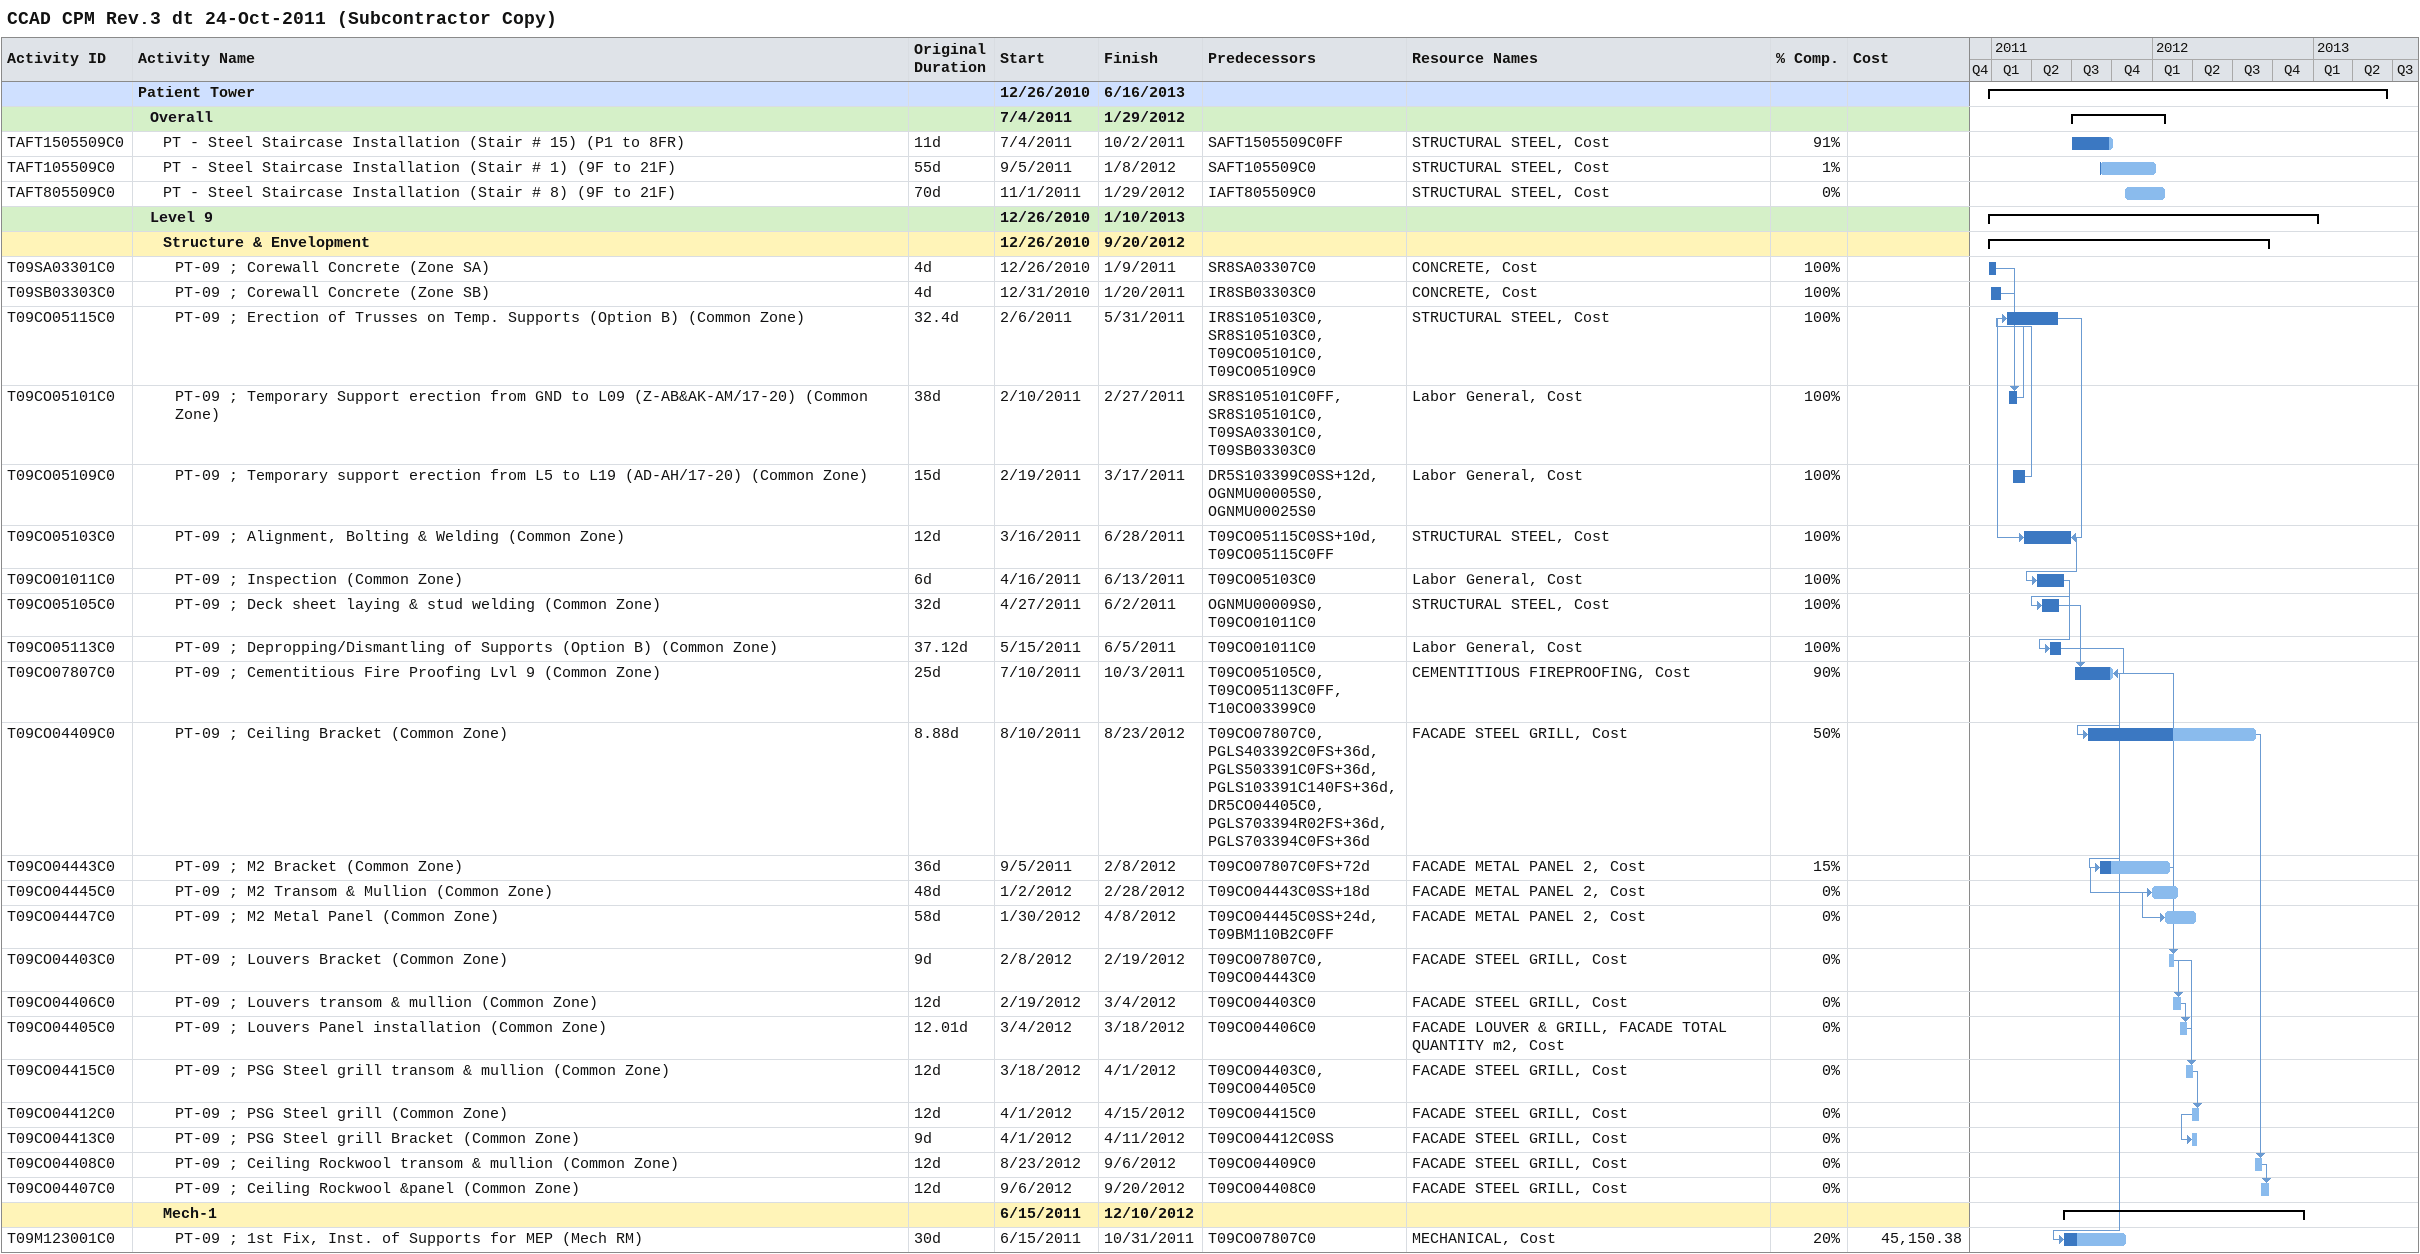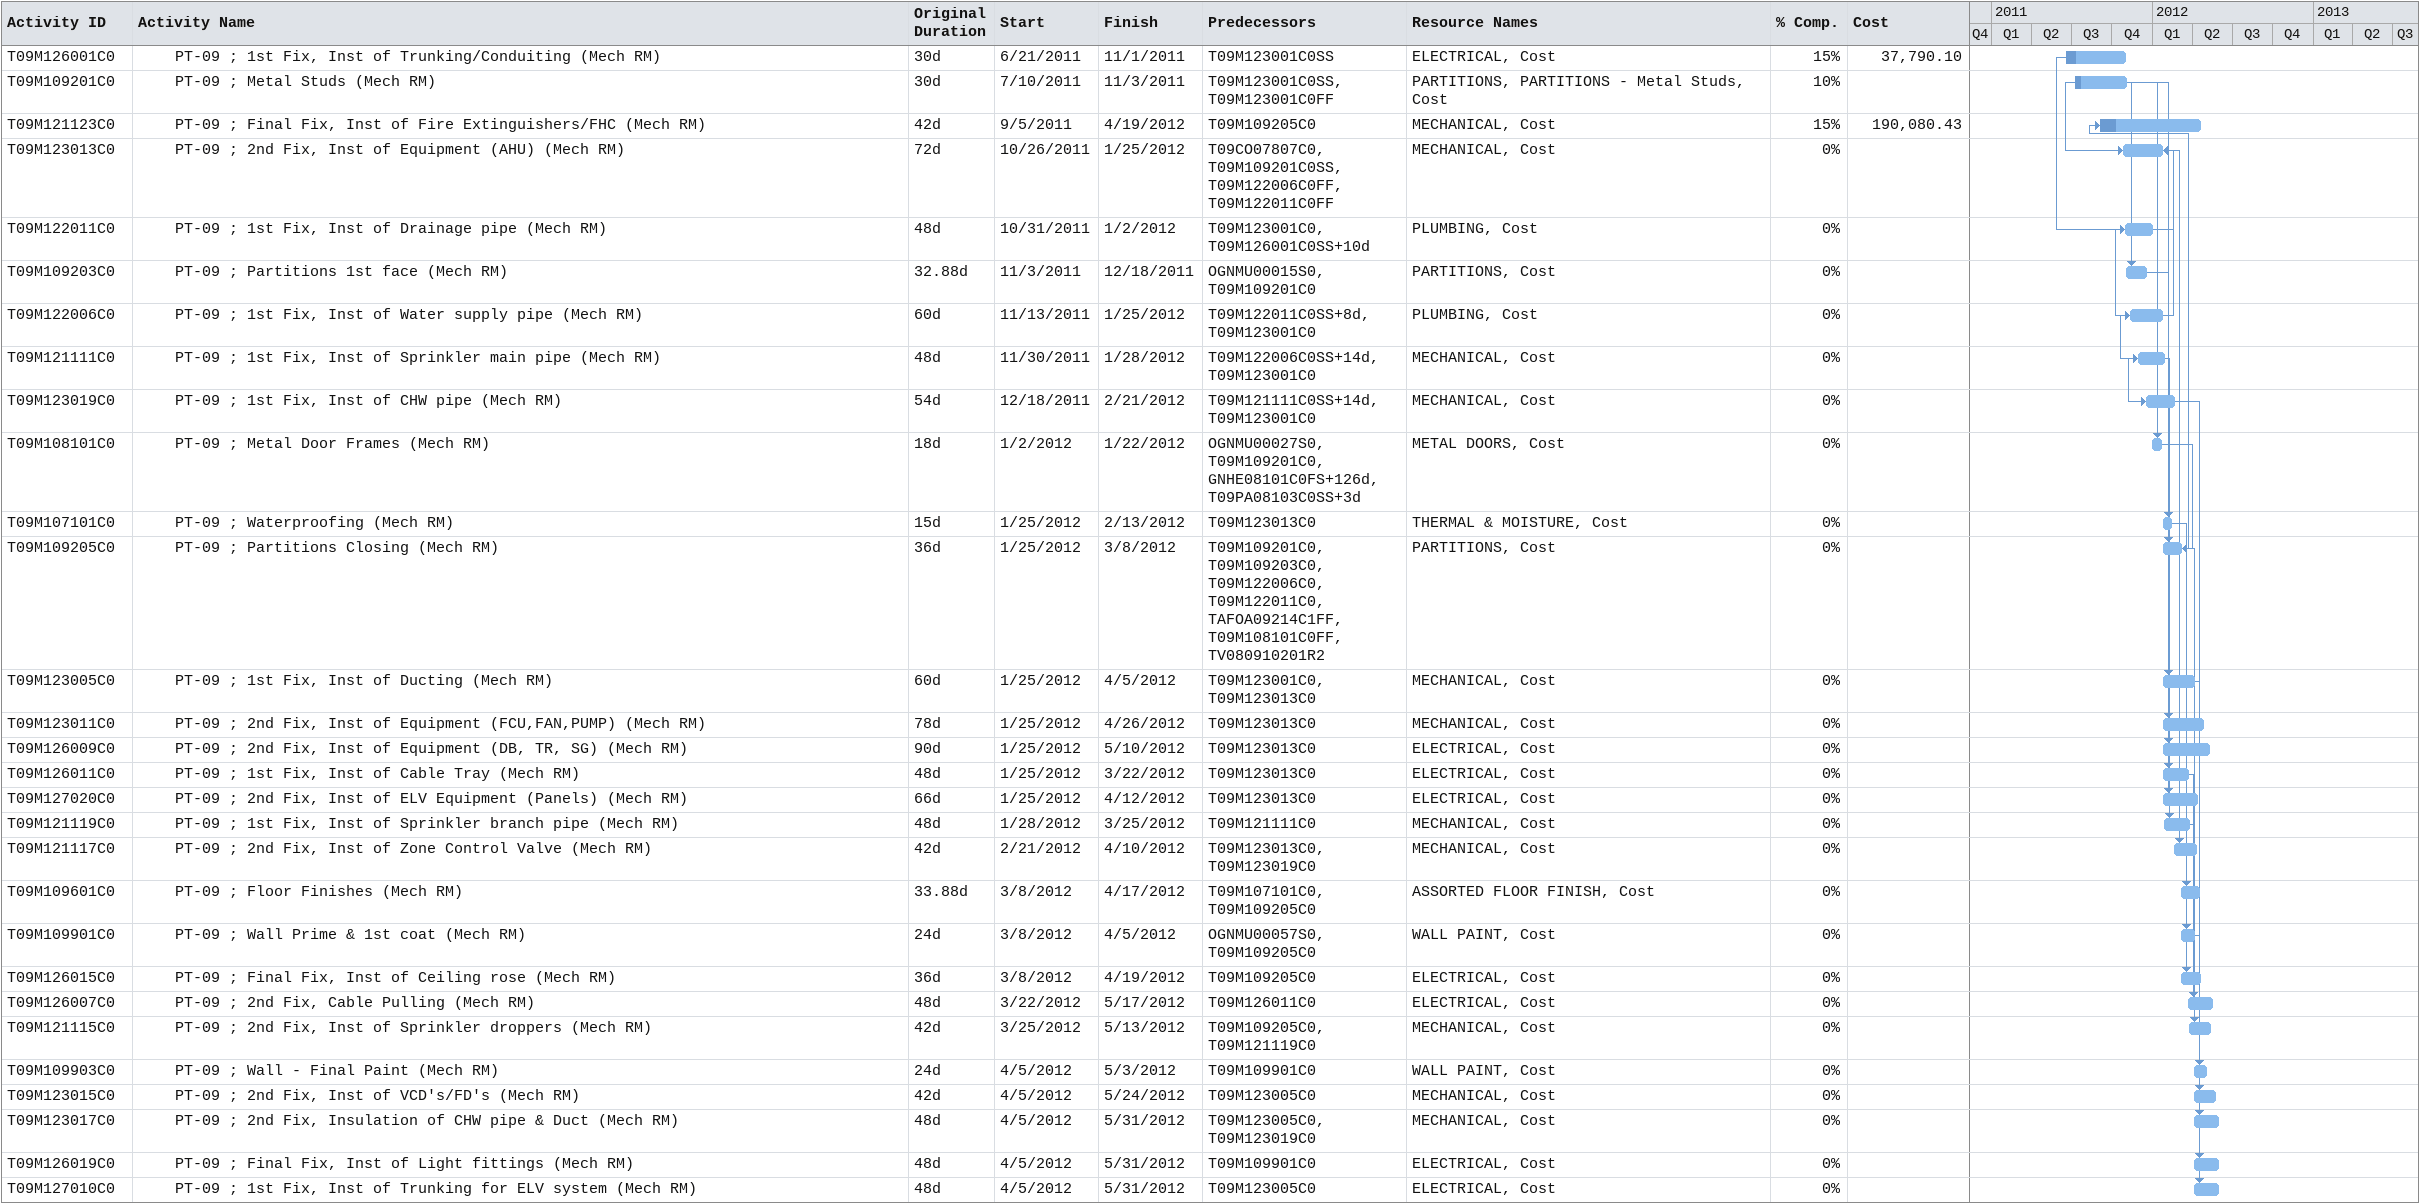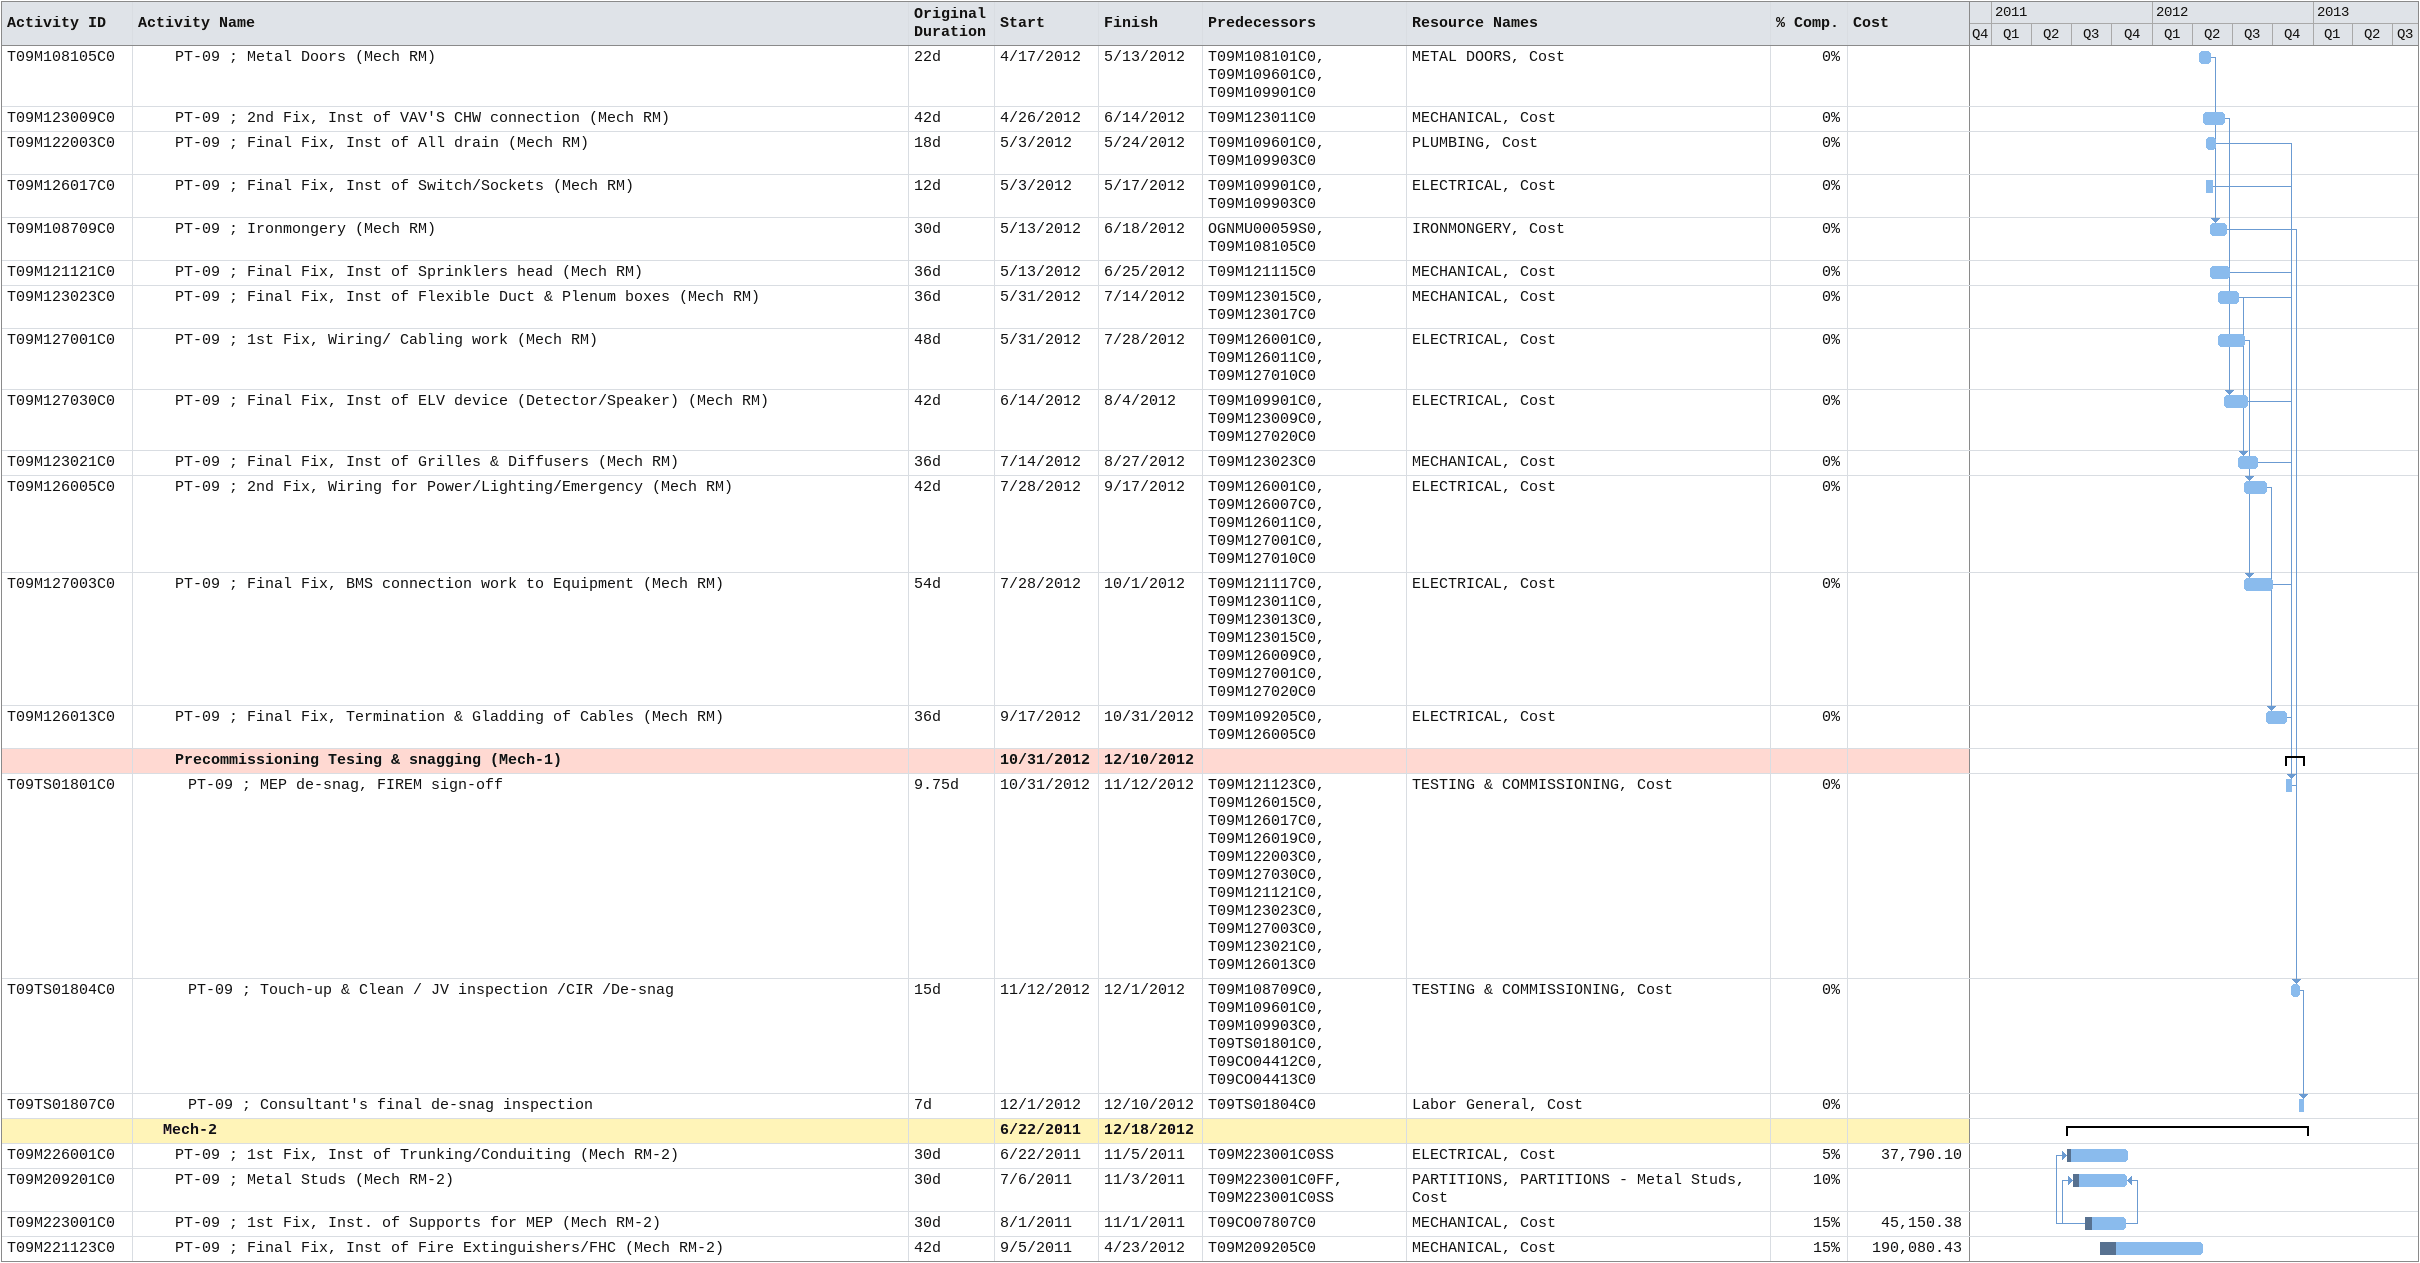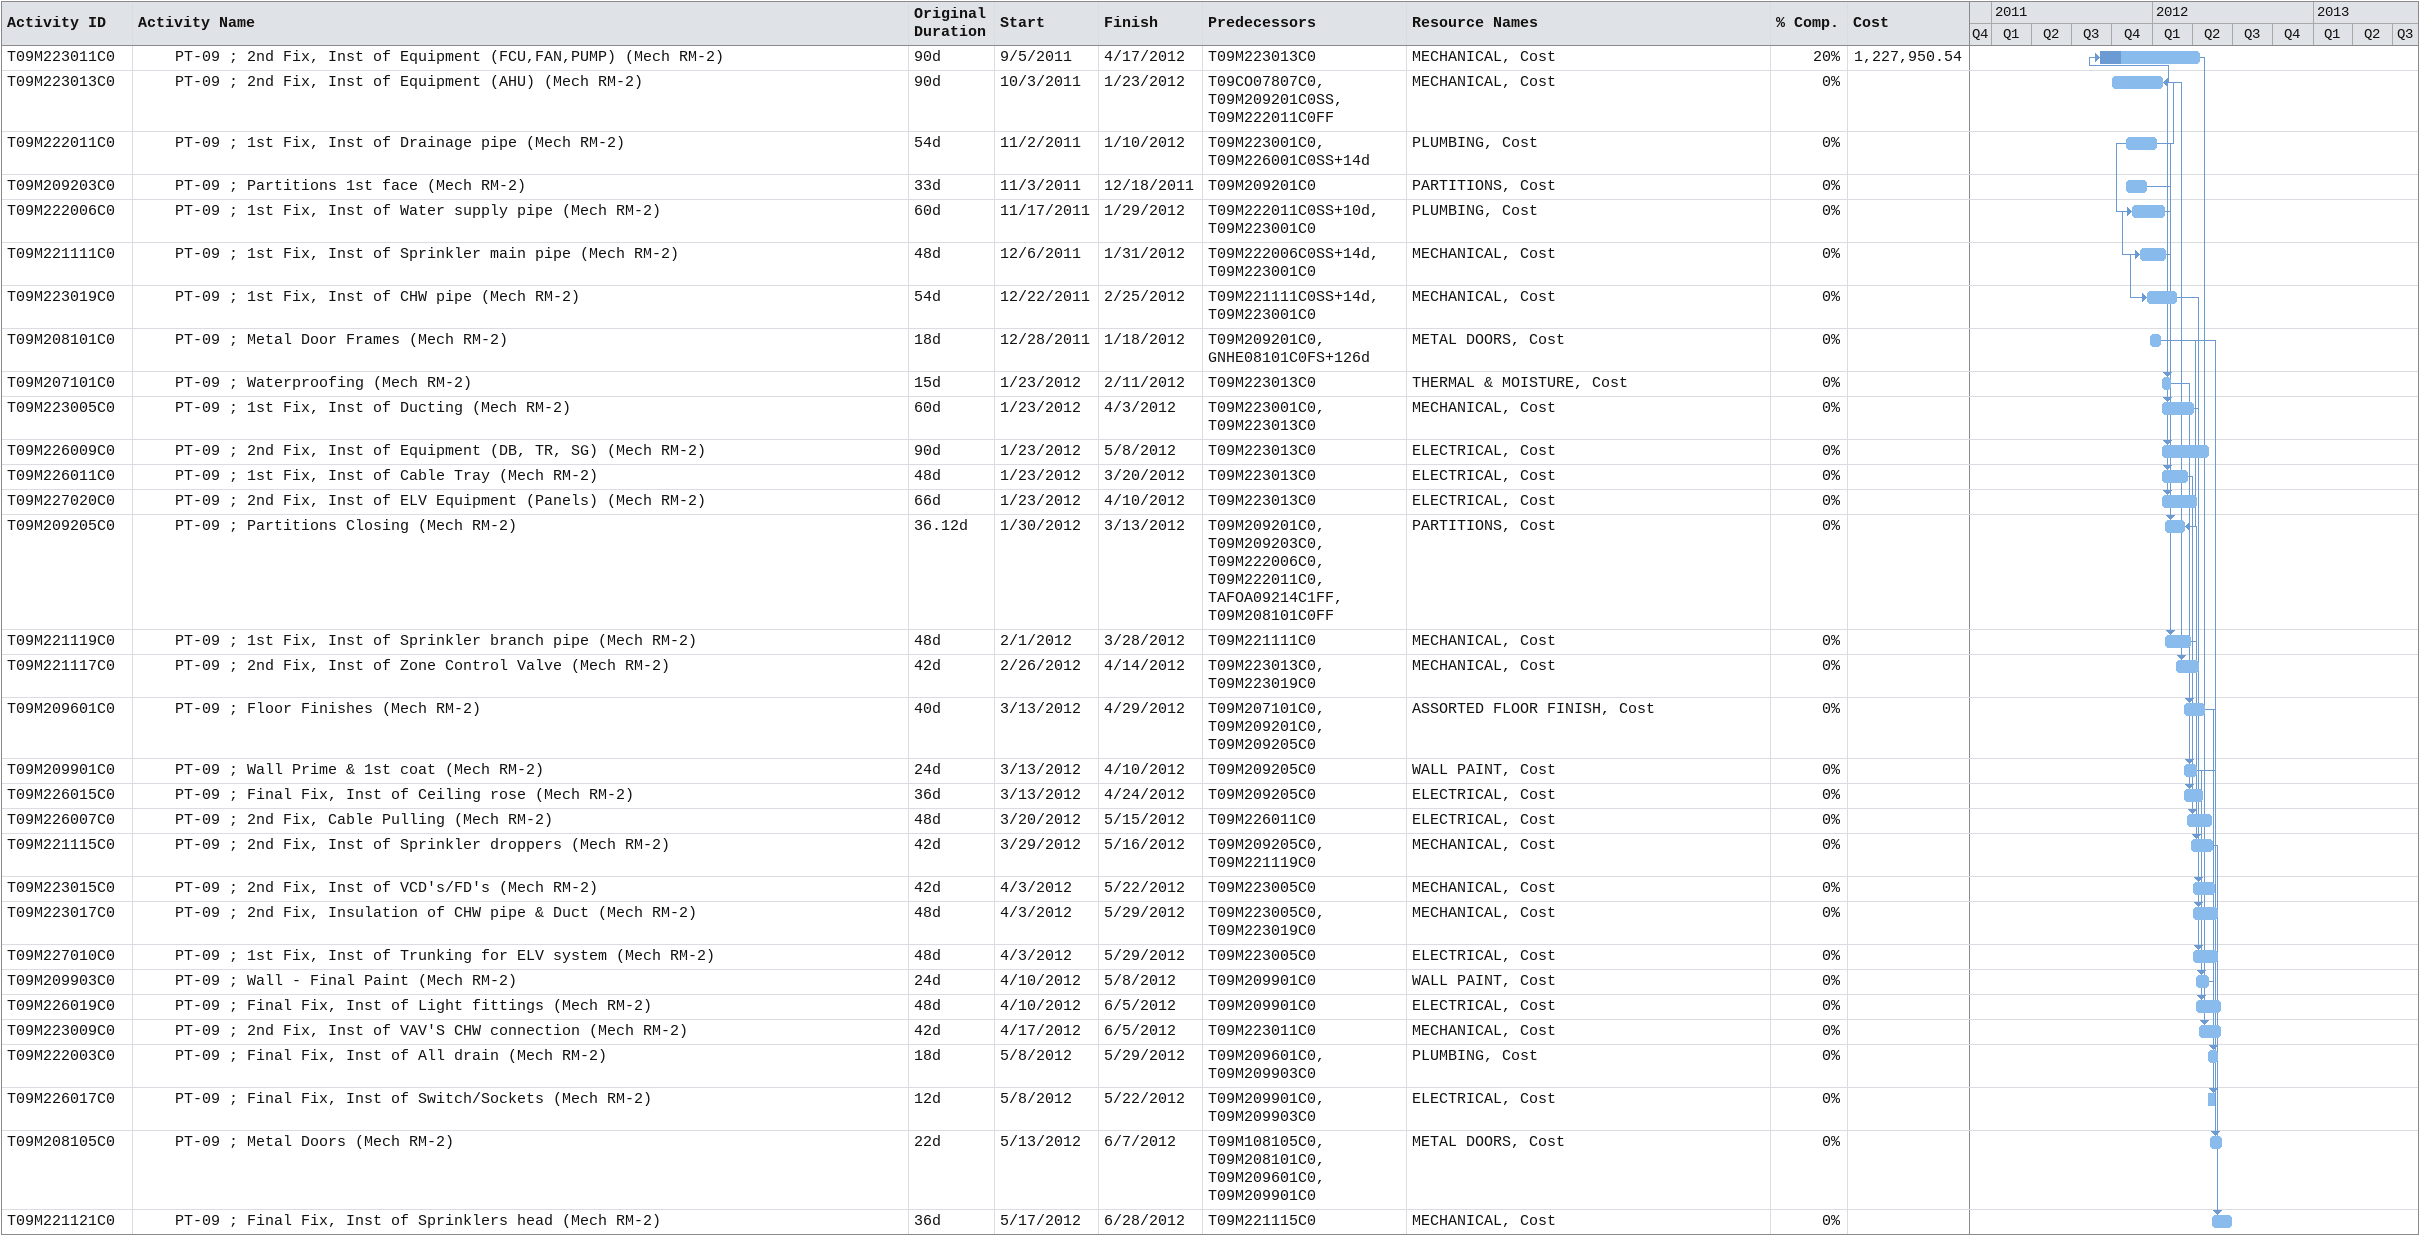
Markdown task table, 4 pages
CCAD CPM Rev.3 dt 24-Oct-2011 (Subcontractor Copy)

| ID | Level | Task | Original duration | Start | Finish | Predecessors | Resources | % complete | Cost |
|---|---|---|---|---|---|---|---|---|---|
|  | 1 | **Patient Tower** |  | 2010-12-26 | 2013-06-16 |  |  |  |  |
|  | 2 | **Overall** |  | 2011-07-04 | 2012-01-29 |  |  |  |  |
| TAFT1505509C0 | 3 | PT - Steel Staircase Installation (Stair # 15) (P1 to 8FR) | 11d | 2011-07-04 | 2011-10-02 | SAFT1505509C0FF | STRUCTURAL STEEL, Cost | 91 |  |
| TAFT105509C0 | 3 | PT - Steel Staircase Installation (Stair # 1) (9F to 21F) | 55d | 2011-09-05 | 2012-01-08 | SAFT105509C0 | STRUCTURAL STEEL, Cost | 1 |  |
| TAFT805509C0 | 3 | PT - Steel Staircase Installation (Stair # 8) (9F to 21F) | 70d | 2011-11-01 | 2012-01-29 | IAFT805509C0 | STRUCTURAL STEEL, Cost | 0 |  |
|  | 2 | **Level 9** |  | 2010-12-26 | 2013-01-10 |  |  |  |  |
|  | 3 | **Structure & Envelopment** |  | 2010-12-26 | 2012-09-20 |  |  |  |  |
| T09SA03301C0 | 4 | PT-09 ; Corewall Concrete (Zone SA) | 4d | 2010-12-26 | 2011-01-09 | SR8SA03307C0 | CONCRETE, Cost | 100 |  |
| T09SB03303C0 | 4 | PT-09 ; Corewall Concrete (Zone SB) | 4d | 2010-12-31 | 2011-01-20 | IR8SB03303C0 | CONCRETE, Cost | 100 |  |
| T09CO05115C0 | 4 | PT-09 ; Erection of Trusses on Temp. Supports (Option B) (Common Zone) | 32.4d | 2011-02-06 | 2011-05-31 | IR8S105103C0, SR8S105103C0, T09CO05101C0, T09CO05109C0 | STRUCTURAL STEEL, Cost | 100 |  |
| T09CO05101C0 | 4 | PT-09 ; Temporary Support erection from GND to L09 (Z-AB&AK-AM/17-20) (Common Zone) | 38d | 2011-02-10 | 2011-02-27 | SR8S105101C0FF, SR8S105101C0, T09SA03301C0, T09SB03303C0 | Labor General, Cost | 100 |  |
| T09CO05109C0 | 4 | PT-09 ; Temporary support erection from L5 to L19 (AD-AH/17-20) (Common Zone) | 15d | 2011-02-19 | 2011-03-17 | DR5S103399C0SS+12d, OGNMU00005S0, OGNMU00025S0 | Labor General, Cost | 100 |  |
| T09CO05103C0 | 4 | PT-09 ; Alignment, Bolting & Welding (Common Zone) | 12d | 2011-03-16 | 2011-06-28 | T09CO05115C0SS+10d, T09CO05115C0FF | STRUCTURAL STEEL, Cost | 100 |  |
| T09CO01011C0 | 4 | PT-09 ; Inspection (Common Zone) | 6d | 2011-04-16 | 2011-06-13 | T09CO05103C0 | Labor General, Cost | 100 |  |
| T09CO05105C0 | 4 | PT-09 ; Deck sheet laying & stud welding (Common Zone) | 32d | 2011-04-27 | 2011-06-02 | OGNMU00009S0, T09CO01011C0 | STRUCTURAL STEEL, Cost | 100 |  |
| T09CO05113C0 | 4 | PT-09 ; Depropping/Dismantling of Supports (Option B) (Common Zone) | 37.12d | 2011-05-15 | 2011-06-05 | T09CO01011C0 | Labor General, Cost | 100 |  |
| T09CO07807C0 | 4 | PT-09 ; Cementitious Fire Proofing Lvl 9 (Common Zone) | 25d | 2011-07-10 | 2011-10-03 | T09CO05105C0, T09CO05113C0FF, T10CO03399C0 | CEMENTITIOUS FIREPROOFING, Cost | 90 |  |
| T09CO04409C0 | 4 | PT-09 ; Ceiling Bracket (Common Zone) | 8.88d | 2011-08-10 | 2012-08-23 | T09CO07807C0, PGLS403392C0FS+36d, PGLS503391C0FS+36d, PGLS103391C140FS+36d, DR5CO04405C0, PGLS703394R02FS+36d, PGLS703394C0FS+36d | FACADE STEEL GRILL, Cost | 50 |  |
| T09CO04443C0 | 4 | PT-09 ; M2 Bracket (Common Zone) | 36d | 2011-09-05 | 2012-02-08 | T09CO07807C0FS+72d | FACADE METAL PANEL 2, Cost | 15 |  |
| T09CO04445C0 | 4 | PT-09 ; M2 Transom & Mullion (Common Zone) | 48d | 2012-01-02 | 2012-02-28 | T09CO04443C0SS+18d | FACADE METAL PANEL 2, Cost | 0 |  |
| T09CO04447C0 | 4 | PT-09 ; M2 Metal Panel (Common Zone) | 58d | 2012-01-30 | 2012-04-08 | T09CO04445C0SS+24d, T09BM110B2C0FF | FACADE METAL PANEL 2, Cost | 0 |  |
| T09CO04403C0 | 4 | PT-09 ; Louvers Bracket (Common Zone) | 9d | 2012-02-08 | 2012-02-19 | T09CO07807C0, T09CO04443C0 | FACADE STEEL GRILL, Cost | 0 |  |
| T09CO04406C0 | 4 | PT-09 ; Louvers transom & mullion (Common Zone) | 12d | 2012-02-19 | 2012-03-04 | T09CO04403C0 | FACADE STEEL GRILL, Cost | 0 |  |
| T09CO04405C0 | 4 | PT-09 ; Louvers Panel installation (Common Zone) | 12.01d | 2012-03-04 | 2012-03-18 | T09CO04406C0 | FACADE LOUVER & GRILL, FACADE TOTAL QUANTITY m2, Cost | 0 |  |
| T09CO04415C0 | 4 | PT-09 ; PSG Steel grill transom & mullion (Common Zone) | 12d | 2012-03-18 | 2012-04-01 | T09CO04403C0, T09CO04405C0 | FACADE STEEL GRILL, Cost | 0 |  |
| T09CO04412C0 | 4 | PT-09 ; PSG Steel grill (Common Zone) | 12d | 2012-04-01 | 2012-04-15 | T09CO04415C0 | FACADE STEEL GRILL, Cost | 0 |  |
| T09CO04413C0 | 4 | PT-09 ; PSG Steel grill Bracket (Common Zone) | 9d | 2012-04-01 | 2012-04-11 | T09CO04412C0SS | FACADE STEEL GRILL, Cost | 0 |  |
| T09CO04408C0 | 4 | PT-09 ; Ceiling Rockwool transom & mullion (Common Zone) | 12d | 2012-08-23 | 2012-09-06 | T09CO04409C0 | FACADE STEEL GRILL, Cost | 0 |  |
| T09CO04407C0 | 4 | PT-09 ; Ceiling Rockwool &panel (Common Zone) | 12d | 2012-09-06 | 2012-09-20 | T09CO04408C0 | FACADE STEEL GRILL, Cost | 0 |  |
|  | 3 | **Mech-1** |  | 2011-06-15 | 2012-12-10 |  |  |  |  |
| T09M123001C0 | 4 | PT-09 ; 1st Fix, Inst. of Supports for MEP (Mech RM) | 30d | 2011-06-15 | 2011-10-31 | T09CO07807C0 | MECHANICAL, Cost | 20 | 45150.38 |
| T09M126001C0 | 4 | PT-09 ; 1st Fix, Inst of Trunking/Conduiting (Mech RM) | 30d | 2011-06-21 | 2011-11-01 | T09M123001C0SS | ELECTRICAL, Cost | 15 | 37790.10 |
| T09M109201C0 | 4 | PT-09 ; Metal Studs (Mech RM) | 30d | 2011-07-10 | 2011-11-03 | T09M123001C0SS, T09M123001C0FF | PARTITIONS, PARTITIONS - Metal Studs, Cost | 10 |  |
| T09M121123C0 | 4 | PT-09 ; Final Fix, Inst of Fire Extinguishers/FHC (Mech RM) | 42d | 2011-09-05 | 2012-04-19 | T09M109205C0 | MECHANICAL, Cost | 15 | 190080.43 |
| T09M123013C0 | 4 | PT-09 ; 2nd Fix, Inst of Equipment (AHU) (Mech RM) | 72d | 2011-10-26 | 2012-01-25 | T09CO07807C0, T09M109201C0SS, T09M122006C0FF, T09M122011C0FF | MECHANICAL, Cost | 0 |  |
| T09M122011C0 | 4 | PT-09 ; 1st Fix, Inst of Drainage pipe (Mech RM) | 48d | 2011-10-31 | 2012-01-02 | T09M123001C0, T09M126001C0SS+10d | PLUMBING, Cost | 0 |  |
| T09M109203C0 | 4 | PT-09 ; Partitions 1st face (Mech RM) | 32.88d | 2011-11-03 | 2011-12-18 | OGNMU00015S0, T09M109201C0 | PARTITIONS, Cost | 0 |  |
| T09M122006C0 | 4 | PT-09 ; 1st Fix, Inst of Water supply pipe (Mech RM) | 60d | 2011-11-13 | 2012-01-25 | T09M122011C0SS+8d, T09M123001C0 | PLUMBING, Cost | 0 |  |
| T09M121111C0 | 4 | PT-09 ; 1st Fix, Inst of Sprinkler main pipe (Mech RM) | 48d | 2011-11-30 | 2012-01-28 | T09M122006C0SS+14d, T09M123001C0 | MECHANICAL, Cost | 0 |  |
| T09M123019C0 | 4 | PT-09 ; 1st Fix, Inst of CHW pipe (Mech RM) | 54d | 2011-12-18 | 2012-02-21 | T09M121111C0SS+14d, T09M123001C0 | MECHANICAL, Cost | 0 |  |
| T09M108101C0 | 4 | PT-09 ; Metal Door Frames (Mech RM) | 18d | 2012-01-02 | 2012-01-22 | OGNMU00027S0, T09M109201C0, GNHE08101C0FS+126d, T09PA08103C0SS+3d | METAL DOORS, Cost | 0 |  |
| T09M107101C0 | 4 | PT-09 ; Waterproofing (Mech RM) | 15d | 2012-01-25 | 2012-02-13 | T09M123013C0 | THERMAL & MOISTURE, Cost | 0 |  |
| T09M109205C0 | 4 | PT-09 ; Partitions Closing (Mech RM) | 36d | 2012-01-25 | 2012-03-08 | T09M109201C0, T09M109203C0, T09M122006C0, T09M122011C0, TAFOA09214C1FF, T09M108101C0FF, TV080910201R2 | PARTITIONS, Cost | 0 |  |
| T09M123005C0 | 4 | PT-09 ; 1st Fix, Inst of Ducting (Mech RM) | 60d | 2012-01-25 | 2012-04-05 | T09M123001C0, T09M123013C0 | MECHANICAL, Cost | 0 |  |
| T09M123011C0 | 4 | PT-09 ; 2nd Fix, Inst of Equipment (FCU,FAN,PUMP) (Mech RM) | 78d | 2012-01-25 | 2012-04-26 | T09M123013C0 | MECHANICAL, Cost | 0 |  |
| T09M126009C0 | 4 | PT-09 ; 2nd Fix, Inst of Equipment (DB, TR, SG) (Mech RM) | 90d | 2012-01-25 | 2012-05-10 | T09M123013C0 | ELECTRICAL, Cost | 0 |  |
| T09M126011C0 | 4 | PT-09 ; 1st Fix, Inst of Cable Tray (Mech RM) | 48d | 2012-01-25 | 2012-03-22 | T09M123013C0 | ELECTRICAL, Cost | 0 |  |
| T09M127020C0 | 4 | PT-09 ; 2nd Fix, Inst of ELV Equipment (Panels) (Mech RM) | 66d | 2012-01-25 | 2012-04-12 | T09M123013C0 | ELECTRICAL, Cost | 0 |  |
| T09M121119C0 | 4 | PT-09 ; 1st Fix, Inst of Sprinkler branch pipe (Mech RM) | 48d | 2012-01-28 | 2012-03-25 | T09M121111C0 | MECHANICAL, Cost | 0 |  |
| T09M121117C0 | 4 | PT-09 ; 2nd Fix, Inst of Zone Control Valve (Mech RM) | 42d | 2012-02-21 | 2012-04-10 | T09M123013C0, T09M123019C0 | MECHANICAL, Cost | 0 |  |
| T09M109601C0 | 4 | PT-09 ; Floor Finishes (Mech RM) | 33.88d | 2012-03-08 | 2012-04-17 | T09M107101C0, T09M109205C0 | ASSORTED FLOOR FINISH, Cost | 0 |  |
| T09M109901C0 | 4 | PT-09 ; Wall Prime & 1st coat (Mech RM) | 24d | 2012-03-08 | 2012-04-05 | OGNMU00057S0, T09M109205C0 | WALL PAINT, Cost | 0 |  |
| T09M126015C0 | 4 | PT-09 ; Final Fix, Inst of Ceiling rose (Mech RM) | 36d | 2012-03-08 | 2012-04-19 | T09M109205C0 | ELECTRICAL, Cost | 0 |  |
| T09M126007C0 | 4 | PT-09 ; 2nd Fix, Cable Pulling (Mech RM) | 48d | 2012-03-22 | 2012-05-17 | T09M126011C0 | ELECTRICAL, Cost | 0 |  |
| T09M121115C0 | 4 | PT-09 ; 2nd Fix, Inst of Sprinkler droppers (Mech RM) | 42d | 2012-03-25 | 2012-05-13 | T09M109205C0, T09M121119C0 | MECHANICAL, Cost | 0 |  |
| T09M109903C0 | 4 | PT-09 ; Wall - Final Paint (Mech RM) | 24d | 2012-04-05 | 2012-05-03 | T09M109901C0 | WALL PAINT, Cost | 0 |  |
| T09M123015C0 | 4 | PT-09 ; 2nd Fix, Inst of VCD's/FD's (Mech RM) | 42d | 2012-04-05 | 2012-05-24 | T09M123005C0 | MECHANICAL, Cost | 0 |  |
| T09M123017C0 | 4 | PT-09 ; 2nd Fix, Insulation of CHW pipe & Duct (Mech RM) | 48d | 2012-04-05 | 2012-05-31 | T09M123005C0, T09M123019C0 | MECHANICAL, Cost | 0 |  |
| T09M126019C0 | 4 | PT-09 ; Final Fix, Inst of Light fittings (Mech RM) | 48d | 2012-04-05 | 2012-05-31 | T09M109901C0 | ELECTRICAL, Cost | 0 |  |
| T09M127010C0 | 4 | PT-09 ; 1st Fix, Inst of Trunking for ELV system (Mech RM) | 48d | 2012-04-05 | 2012-05-31 | T09M123005C0 | ELECTRICAL, Cost | 0 |  |
| T09M108105C0 | 4 | PT-09 ; Metal Doors (Mech RM) | 22d | 2012-04-17 | 2012-05-13 | T09M108101C0, T09M109601C0, T09M109901C0 | METAL DOORS, Cost | 0 |  |
| T09M123009C0 | 4 | PT-09 ; 2nd Fix, Inst of VAV'S CHW connection (Mech RM) | 42d | 2012-04-26 | 2012-06-14 | T09M123011C0 | MECHANICAL, Cost | 0 |  |
| T09M122003C0 | 4 | PT-09 ; Final Fix, Inst of All drain (Mech RM) | 18d | 2012-05-03 | 2012-05-24 | T09M109601C0, T09M109903C0 | PLUMBING, Cost | 0 |  |
| T09M126017C0 | 4 | PT-09 ; Final Fix, Inst of Switch/Sockets (Mech RM) | 12d | 2012-05-03 | 2012-05-17 | T09M109901C0, T09M109903C0 | ELECTRICAL, Cost | 0 |  |
| T09M108709C0 | 4 | PT-09 ; Ironmongery (Mech RM) | 30d | 2012-05-13 | 2012-06-18 | OGNMU00059S0, T09M108105C0 | IRONMONGERY, Cost | 0 |  |
| T09M121121C0 | 4 | PT-09 ; Final Fix, Inst of Sprinklers head (Mech RM) | 36d | 2012-05-13 | 2012-06-25 | T09M121115C0 | MECHANICAL, Cost | 0 |  |
| T09M123023C0 | 4 | PT-09 ; Final Fix, Inst of Flexible Duct & Plenum boxes (Mech RM) | 36d | 2012-05-31 | 2012-07-14 | T09M123015C0, T09M123017C0 | MECHANICAL, Cost | 0 |  |
| T09M127001C0 | 4 | PT-09 ; 1st Fix, Wiring/ Cabling work (Mech RM) | 48d | 2012-05-31 | 2012-07-28 | T09M126001C0, T09M126011C0, T09M127010C0 | ELECTRICAL, Cost | 0 |  |
| T09M127030C0 | 4 | PT-09 ; Final Fix, Inst of ELV device (Detector/Speaker) (Mech RM) | 42d | 2012-06-14 | 2012-08-04 | T09M109901C0, T09M123009C0, T09M127020C0 | ELECTRICAL, Cost | 0 |  |
| T09M123021C0 | 4 | PT-09 ; Final Fix, Inst of Grilles & Diffusers (Mech RM) | 36d | 2012-07-14 | 2012-08-27 | T09M123023C0 | MECHANICAL, Cost | 0 |  |
| T09M126005C0 | 4 | PT-09 ; 2nd Fix, Wiring for Power/Lighting/Emergency (Mech RM) | 42d | 2012-07-28 | 2012-09-17 | T09M126001C0, T09M126007C0, T09M126011C0, T09M127001C0, T09M127010C0 | ELECTRICAL, Cost | 0 |  |
| T09M127003C0 | 4 | PT-09 ; Final Fix, BMS connection work to Equipment (Mech RM) | 54d | 2012-07-28 | 2012-10-01 | T09M121117C0, T09M123011C0, T09M123013C0, T09M123015C0, T09M126009C0, T09M127001C0, T09M127020C0 | ELECTRICAL, Cost | 0 |  |
| T09M126013C0 | 4 | PT-09 ; Final Fix, Termination & Gladding of Cables (Mech RM) | 36d | 2012-09-17 | 2012-10-31 | T09M109205C0, T09M126005C0 | ELECTRICAL, Cost | 0 |  |
|  | 4 | **Precommissioning Tesing & snagging (Mech-1)** |  | 2012-10-31 | 2012-12-10 |  |  |  |  |
| T09TS01801C0 | 5 | PT-09 ; MEP de-snag, FIREM sign-off | 9.75d | 2012-10-31 | 2012-11-12 | T09M121123C0, T09M126015C0, T09M126017C0, T09M126019C0, T09M122003C0, T09M127030C0, T09M121121C0, T09M123023C0, T09M127003C0, T09M123021C0, T09M126013C0 | TESTING & COMMISSIONING, Cost | 0 |  |
| T09TS01804C0 | 5 | PT-09 ; Touch-up & Clean / JV inspection /CIR /De-snag | 15d | 2012-11-12 | 2012-12-01 | T09M108709C0, T09M109601C0, T09M109903C0, T09TS01801C0, T09CO04412C0, T09CO04413C0 | TESTING & COMMISSIONING, Cost | 0 |  |
| T09TS01807C0 | 5 | PT-09 ; Consultant's final de-snag inspection | 7d | 2012-12-01 | 2012-12-10 | T09TS01804C0 | Labor General, Cost | 0 |  |
|  | 3 | **Mech-2** |  | 2011-06-22 | 2012-12-18 |  |  |  |  |
| T09M226001C0 | 4 | PT-09 ; 1st Fix, Inst of Trunking/Conduiting (Mech RM-2) | 30d | 2011-06-22 | 2011-11-05 | T09M223001C0SS | ELECTRICAL, Cost | 5 | 37790.10 |
| T09M209201C0 | 4 | PT-09 ; Metal Studs (Mech RM-2) | 30d | 2011-07-06 | 2011-11-03 | T09M223001C0FF, T09M223001C0SS | PARTITIONS, PARTITIONS - Metal Studs, Cost | 10 |  |
| T09M223001C0 | 4 | PT-09 ; 1st Fix, Inst. of Supports for MEP (Mech RM-2) | 30d | 2011-08-01 | 2011-11-01 | T09CO07807C0 | MECHANICAL, Cost | 15 | 45150.38 |
| T09M221123C0 | 4 | PT-09 ; Final Fix, Inst of Fire Extinguishers/FHC (Mech RM-2) | 42d | 2011-09-05 | 2012-04-23 | T09M209205C0 | MECHANICAL, Cost | 15 | 190080.43 |
| T09M223011C0 | 4 | PT-09 ; 2nd Fix, Inst of Equipment (FCU,FAN,PUMP) (Mech RM-2) | 90d | 2011-09-05 | 2012-04-17 | T09M223013C0 | MECHANICAL, Cost | 20 | 1227950.54 |
| T09M223013C0 | 4 | PT-09 ; 2nd Fix, Inst of Equipment (AHU) (Mech RM-2) | 90d | 2011-10-03 | 2012-01-23 | T09CO07807C0, T09M209201C0SS, T09M222011C0FF | MECHANICAL, Cost | 0 |  |
| T09M222011C0 | 4 | PT-09 ; 1st Fix, Inst of Drainage pipe (Mech RM-2) | 54d | 2011-11-02 | 2012-01-10 | T09M223001C0, T09M226001C0SS+14d | PLUMBING, Cost | 0 |  |
| T09M209203C0 | 4 | PT-09 ; Partitions 1st face (Mech RM-2) | 33d | 2011-11-03 | 2011-12-18 | T09M209201C0 | PARTITIONS, Cost | 0 |  |
| T09M222006C0 | 4 | PT-09 ; 1st Fix, Inst of Water supply pipe (Mech RM-2) | 60d | 2011-11-17 | 2012-01-29 | T09M222011C0SS+10d, T09M223001C0 | PLUMBING, Cost | 0 |  |
| T09M221111C0 | 4 | PT-09 ; 1st Fix, Inst of Sprinkler main pipe (Mech RM-2) | 48d | 2011-12-06 | 2012-01-31 | T09M222006C0SS+14d, T09M223001C0 | MECHANICAL, Cost | 0 |  |
| T09M223019C0 | 4 | PT-09 ; 1st Fix, Inst of CHW pipe (Mech RM-2) | 54d | 2011-12-22 | 2012-02-25 | T09M221111C0SS+14d, T09M223001C0 | MECHANICAL, Cost | 0 |  |
| T09M208101C0 | 4 | PT-09 ; Metal Door Frames (Mech RM-2) | 18d | 2011-12-28 | 2012-01-18 | T09M209201C0, GNHE08101C0FS+126d | METAL DOORS, Cost | 0 |  |
| T09M207101C0 | 4 | PT-09 ; Waterproofing (Mech RM-2) | 15d | 2012-01-23 | 2012-02-11 | T09M223013C0 | THERMAL & MOISTURE, Cost | 0 |  |
| T09M223005C0 | 4 | PT-09 ; 1st Fix, Inst of Ducting (Mech RM-2) | 60d | 2012-01-23 | 2012-04-03 | T09M223001C0, T09M223013C0 | MECHANICAL, Cost | 0 |  |
| T09M226009C0 | 4 | PT-09 ; 2nd Fix, Inst of Equipment (DB, TR, SG) (Mech RM-2) | 90d | 2012-01-23 | 2012-05-08 | T09M223013C0 | ELECTRICAL, Cost | 0 |  |
| T09M226011C0 | 4 | PT-09 ; 1st Fix, Inst of Cable Tray (Mech RM-2) | 48d | 2012-01-23 | 2012-03-20 | T09M223013C0 | ELECTRICAL, Cost | 0 |  |
| T09M227020C0 | 4 | PT-09 ; 2nd Fix, Inst of ELV Equipment (Panels) (Mech RM-2) | 66d | 2012-01-23 | 2012-04-10 | T09M223013C0 | ELECTRICAL, Cost | 0 |  |
| T09M209205C0 | 4 | PT-09 ; Partitions Closing (Mech RM-2) | 36.12d | 2012-01-30 | 2012-03-13 | T09M209201C0, T09M209203C0, T09M222006C0, T09M222011C0, TAFOA09214C1FF, T09M208101C0FF | PARTITIONS, Cost | 0 |  |
| T09M221119C0 | 4 | PT-09 ; 1st Fix, Inst of Sprinkler branch pipe (Mech RM-2) | 48d | 2012-02-01 | 2012-03-28 | T09M221111C0 | MECHANICAL, Cost | 0 |  |
| T09M221117C0 | 4 | PT-09 ; 2nd Fix, Inst of Zone Control Valve (Mech RM-2) | 42d | 2012-02-26 | 2012-04-14 | T09M223013C0, T09M223019C0 | MECHANICAL, Cost | 0 |  |
| T09M209601C0 | 4 | PT-09 ; Floor Finishes (Mech RM-2) | 40d | 2012-03-13 | 2012-04-29 | T09M207101C0, T09M209201C0, T09M209205C0 | ASSORTED FLOOR FINISH, Cost | 0 |  |
| T09M209901C0 | 4 | PT-09 ; Wall Prime & 1st coat (Mech RM-2) | 24d | 2012-03-13 | 2012-04-10 | T09M209205C0 | WALL PAINT, Cost | 0 |  |
| T09M226015C0 | 4 | PT-09 ; Final Fix, Inst of Ceiling rose (Mech RM-2) | 36d | 2012-03-13 | 2012-04-24 | T09M209205C0 | ELECTRICAL, Cost | 0 |  |
| T09M226007C0 | 4 | PT-09 ; 2nd Fix, Cable Pulling (Mech RM-2) | 48d | 2012-03-20 | 2012-05-15 | T09M226011C0 | ELECTRICAL, Cost | 0 |  |
| T09M221115C0 | 4 | PT-09 ; 2nd Fix, Inst of Sprinkler droppers (Mech RM-2) | 42d | 2012-03-29 | 2012-05-16 | T09M209205C0, T09M221119C0 | MECHANICAL, Cost | 0 |  |
| T09M223015C0 | 4 | PT-09 ; 2nd Fix, Inst of VCD's/FD's (Mech RM-2) | 42d | 2012-04-03 | 2012-05-22 | T09M223005C0 | MECHANICAL, Cost | 0 |  |
| T09M223017C0 | 4 | PT-09 ; 2nd Fix, Insulation of CHW pipe & Duct (Mech RM-2) | 48d | 2012-04-03 | 2012-05-29 | T09M223005C0, T09M223019C0 | MECHANICAL, Cost | 0 |  |
| T09M227010C0 | 4 | PT-09 ; 1st Fix, Inst of Trunking for ELV system (Mech RM-2) | 48d | 2012-04-03 | 2012-05-29 | T09M223005C0 | ELECTRICAL, Cost | 0 |  |
| T09M209903C0 | 4 | PT-09 ; Wall - Final Paint (Mech RM-2) | 24d | 2012-04-10 | 2012-05-08 | T09M209901C0 | WALL PAINT, Cost | 0 |  |
| T09M226019C0 | 4 | PT-09 ; Final Fix, Inst of Light fittings (Mech RM-2) | 48d | 2012-04-10 | 2012-06-05 | T09M209901C0 | ELECTRICAL, Cost | 0 |  |
| T09M223009C0 | 4 | PT-09 ; 2nd Fix, Inst of VAV'S CHW connection (Mech RM-2) | 42d | 2012-04-17 | 2012-06-05 | T09M223011C0 | MECHANICAL, Cost | 0 |  |
| T09M222003C0 | 4 | PT-09 ; Final Fix, Inst of All drain (Mech RM-2) | 18d | 2012-05-08 | 2012-05-29 | T09M209601C0, T09M209903C0 | PLUMBING, Cost | 0 |  |
| T09M226017C0 | 4 | PT-09 ; Final Fix, Inst of Switch/Sockets (Mech RM-2) | 12d | 2012-05-08 | 2012-05-22 | T09M209901C0, T09M209903C0 | ELECTRICAL, Cost | 0 |  |
| T09M208105C0 | 4 | PT-09 ; Metal Doors (Mech RM-2) | 22d | 2012-05-13 | 2012-06-07 | T09M108105C0, T09M208101C0, T09M209601C0, T09M209901C0 | METAL DOORS, Cost | 0 |  |
| T09M221121C0 | 4 | PT-09 ; Final Fix, Inst of Sprinklers head (Mech RM-2) | 36d | 2012-05-17 | 2012-06-28 | T09M221115C0 | MECHANICAL, Cost | 0 |  |
